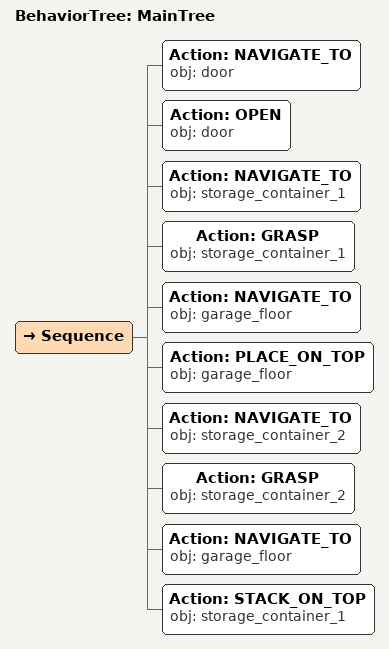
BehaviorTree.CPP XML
<root main_tree_to_execute="MainTree">
  <BehaviorTree ID="MainTree">
    <Sequence>
      <!-- Navigate to door -->
      <Action ID="NAVIGATE_TO" obj="door" />
      <!-- Open door -->
      <Action ID="OPEN" obj="door" />
      <!-- Navigate to storage_container_1 -->
      <Action ID="NAVIGATE_TO" obj="storage_container_1" />
      <!-- Grasp storage_container_1 -->
      <Action ID="GRASP" obj="storage_container_1" />
      <!-- Navigate to garage_floor -->
      <Action ID="NAVIGATE_TO" obj="garage_floor" />
      <!-- Place on garage_floor -->
      <Action ID="PLACE_ON_TOP" obj="garage_floor" />
      <!-- Navigate to storage_container_2 -->
      <Action ID="NAVIGATE_TO" obj="storage_container_2" />
      <!-- Grasp storage_container_2 -->
      <Action ID="GRASP" obj="storage_container_2" />
      <!-- Navigate to garage_floor -->
      <Action ID="NAVIGATE_TO" obj="garage_floor" />
      <!-- Stack storage_container_2 onto storage_container_1 -->
      <Action ID="STACK_ON_TOP" obj="storage_container_1" />
    </Sequence>
  </BehaviorTree>
</root>
